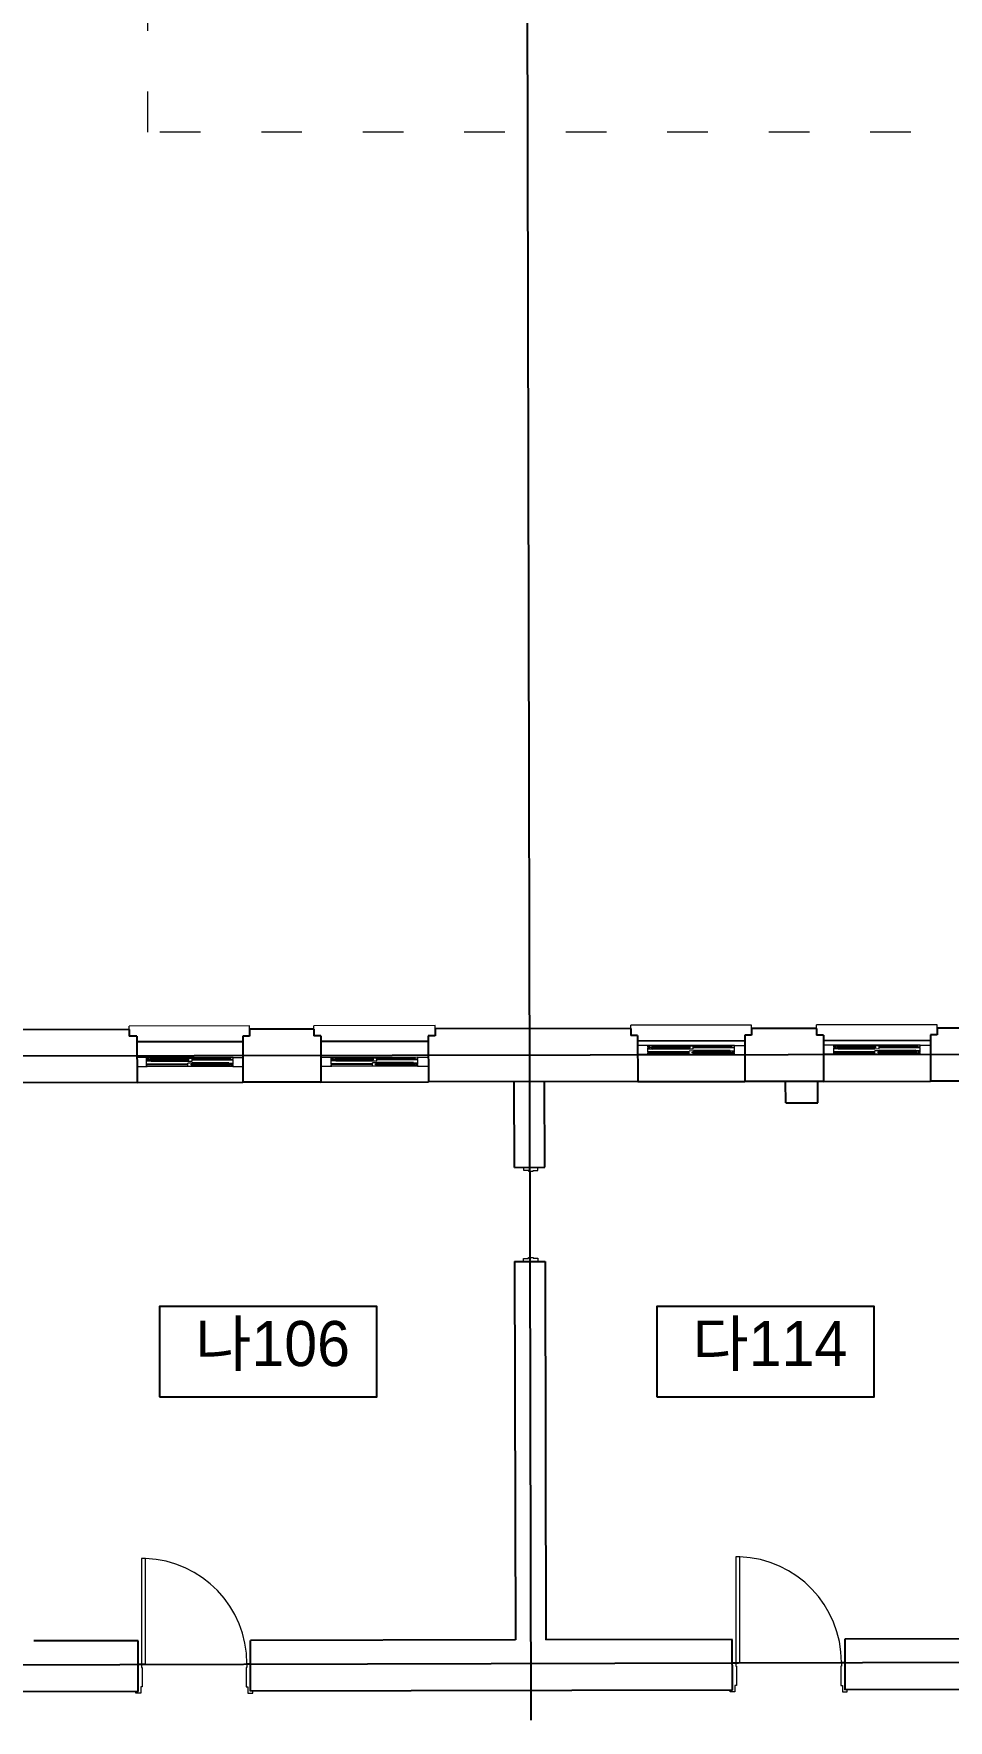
# Model space of a CAD drawing. Header units: millimetres. Extents: x 580267 to 706267, y 28800 to 115200.
# Drawn here: x 646856 to 654966, y 67956 to 82908 of the extents above; entities that cross this region are included whole.
import ezdxf
from ezdxf.enums import TextEntityAlignment as Align

# ---------------------------------------------------------------- set-up
doc = ezdxf.new("R2010")
doc.units = ezdxf.units.MM
doc.header["$LTSCALE"] = 5
doc.linetypes.add('ACAD_ISO03W100', pattern=[30, 12, -18])
for name, color, linetype, lineweight in [('ELE-2 (마감 창호)', 4, 'Continuous', 9), ('HAT-2', 8, 'Continuous', 0), ('HID', 7, 'ACAD_ISO03W100', 9)]:
    doc.layers.add(name, color=color, linetype=linetype, lineweight=lineweight)
for name, color, linetype in [('text', 7, 'Continuous'), ('단면선', 2, 'Continuous'), ('입면', 7, 'Continuous'), ('중심선', 1, 'Continuous')]:
    doc.layers.add(name, color=color, linetype=linetype)
doc.styles.get("Standard").update_dxf_attribs({"font": 'Gulim.ttf'})

msp = doc.modelspace()

# ---------------------------------------------------------------- linework, layer by layer
at = {"layer": 'ELE-2 (마감 창호)'}
for p, q in [((652302.8, 73938.1), (652215.8, 73937.9)), ((653070.6, 73939.3), (652302.8, 73938.1)), ((652302.8, 73923.1), (652302.8, 73938.1)), ((652322.8, 73923.1), (652302.8, 73923.1)), ((652302.9, 73878.1), (652302.8, 73918.1)), ((652322.8, 73918.1), (652302.8, 73918.1)), ((652322.9, 73878.1), (652302.9, 73878.1)), ((652302.9, 73861.1), (652302.9, 73873.1)), ((652322.9, 73873.1), (652302.9, 73873.1)), ((652303.8, 73924.1), (652303.8, 73934.1)), ((652342.8, 73934.1), (652303.8, 73934.1)), ((652323.8, 73924.1), (652303.8, 73924.1)), ((652303.8, 73907.1), (652303.8, 73917.1)), ((652323.8, 73917.1), (652303.8, 73917.1)), ((652342.8, 73907.1), (652303.8, 73907.1)), ((652322.8, 73918.1), (652322.8, 73923.1)), ((652322.9, 73873.1), (652322.9, 73878.1)), ((652323.8, 73917.1), (652323.8, 73924.1)), ((652332.8, 73924.6), (652342.8, 73925.6)), ((652332.8, 73916.6), (652332.8, 73924.6)), ((652342.8, 73915.6), (652332.8, 73916.6)), ((652671.2, 73924.2), (652337.8, 73923.6)), ((652337.8, 73917.6), (652337.8, 73923.6)), ((652671.2, 73918.2), (652337.8, 73917.6)), ((652342.8, 73925.6), (652342.8, 73934.1)), ((652344.8, 73925.1), (652342.8, 73925.6)), ((652344.8, 73916.1), (652342.8, 73915.6)), ((652342.8, 73907.1), (652342.8, 73915.6)), ((652345.8, 73923.6), (652344.8, 73925.1)), ((652345.8, 73917.6), (652344.8, 73916.1)), ((652663.2, 73924.1), (652664.2, 73925.6)), ((652663.2, 73918.1), (652664.2, 73916.6)), ((652664.2, 73925.6), (652666.2, 73926.1)), ((652664.2, 73916.6), (652666.2, 73916.1)), ((652666.2, 73934.6), (652705.2, 73934.7)), ((652666.2, 73926.1), (652666.2, 73934.6)), ((652676.2, 73925.2), (652666.2, 73926.1)), ((652676.2, 73917.2), (652666.2, 73916.1)), ((652666.2, 73907.6), (652666.2, 73916.1)), ((652666.2, 73907.6), (652705.2, 73907.7)), ((652706.2, 73889.7), (652667.2, 73889.6)), ((652706.2, 73889.7), (652667.2, 73889.6)), ((652667.3, 73862.6), (652667.2, 73889.6)), ((652667.3, 73862.6), (652706.3, 73862.7)), ((652671.2, 73918.2), (652671.2, 73924.2)), ((652676.2, 73917.2), (652676.2, 73925.2)), ((652696.2, 73880.2), (652706.2, 73881.2)), ((652696.3, 73872.2), (652696.2, 73880.2)), ((652706.3, 73871.2), (652696.3, 73872.2)), ((653034.7, 73879.7), (652701.2, 73879.2)), ((652701.3, 73873.2), (652701.2, 73879.2)), ((653034.7, 73873.7), (652701.3, 73873.2)), ((652705.2, 73907.7), (652705.2, 73934.7)), ((652706.2, 73881.2), (652706.2, 73889.7)), ((652708.2, 73880.7), (652706.2, 73881.2)), ((652708.3, 73871.7), (652706.3, 73871.2)), ((652706.3, 73862.7), (652706.3, 73871.2)), ((652709.2, 73879.2), (652708.2, 73880.7)), ((652709.3, 73873.2), (652708.3, 73871.7)), ((653027.7, 73879.7), (653028.7, 73881.2)), ((653027.7, 73873.7), (653028.7, 73872.2)), ((653028.7, 73881.2), (653030.7, 73881.7)), ((653028.7, 73872.2), (653030.7, 73871.7)), ((653030.7, 73890.2), (653069.7, 73890.3)), ((653030.7, 73881.7), (653030.7, 73890.2)), ((653040.7, 73880.8), (653030.7, 73881.7)), ((653030.7, 73871.7), (653040.7, 73872.8)), ((653030.8, 73863.2), (653030.7, 73871.7)), ((653069.8, 73863.3), (653030.8, 73863.2)), ((653035.7, 73873.7), (653035.7, 73879.7)), ((653040.7, 73872.8), (653040.7, 73880.8)), ((653049.7, 73873.3), (653049.7, 73880.3)), ((653049.7, 73880.3), (653069.7, 73880.3)), ((653049.7, 73873.3), (653069.7, 73873.3)), ((653050.7, 73919.3), (653050.7, 73924.3)), ((653050.7, 73924.3), (653070.7, 73924.3)), ((653050.7, 73919.3), (653070.7, 73919.3)), ((653050.7, 73874.3), (653050.7, 73879.3)), ((653050.7, 73879.3), (653070.7, 73879.3)), ((653050.7, 73874.3), (653070.7, 73874.3)), ((653065.8, 73859.3), (653065.8, 73862.3)), ((653065.8, 73862.3), (653070.8, 73862.3)), ((653069.7, 73880.3), (653069.7, 73890.3)), ((653069.8, 73863.3), (653069.7, 73873.3)), ((653070.6, 73939.3), (653157.6, 73939.4)), ((653070.7, 73924.3), (653070.6, 73939.3)), ((653070.7, 73879.3), (653070.7, 73919.3)), ((653070.8, 73862.3), (653070.7, 73874.3)), ((653950.3, 73940.7), (653863.3, 73940.6)), ((654718.1, 73942), (653950.3, 73940.7)), ((653950.3, 73925.7), (653950.3, 73940.7)), ((653970.3, 73925.8), (653950.3, 73925.7)), ((653970.3, 73920.8), (653950.3, 73920.7)), ((653950.4, 73880.7), (653950.3, 73920.7)), ((653970.4, 73880.8), (653950.4, 73880.7)), ((653970.4, 73875.8), (653950.4, 73875.7)), ((653950.4, 73863.7), (653950.4, 73875.7)), ((653955.4, 73863.7), (653950.4, 73863.7)), ((653990.3, 73936.8), (653951.3, 73936.7)), ((653951.3, 73926.7), (653951.3, 73936.7)), ((653971.3, 73926.8), (653951.3, 73926.7)), ((653971.3, 73919.8), (653951.3, 73919.7)), ((653951.3, 73909.7), (653951.3, 73919.7)), ((653990.3, 73909.8), (653951.3, 73909.7)), ((653955.4, 73860.7), (653955.4, 73863.7)), ((654713.3, 73862), (653955.4, 73860.7)), ((653970.3, 73920.8), (653970.3, 73925.8)), ((653970.4, 73875.8), (653970.4, 73880.8)), ((653971.3, 73919.8), (653971.3, 73926.8)), ((653980.3, 73927.3), (653990.3, 73928.3)), ((653980.3, 73919.3), (653980.3, 73927.3)), ((653990.3, 73918.3), (653980.3, 73919.3)), ((654318.7, 73926.8), (653985.3, 73926.3)), ((653985.3, 73920.3), (653985.3, 73926.3)), ((654318.7, 73920.8), (653985.3, 73920.3)), ((653990.3, 73928.3), (653990.3, 73936.8)), ((653992.3, 73927.8), (653990.3, 73928.3)), ((653992.3, 73918.8), (653990.3, 73918.3)), ((653990.3, 73909.8), (653990.3, 73918.3)), ((653993.3, 73926.3), (653992.3, 73927.8)), ((653993.3, 73920.3), (653992.3, 73918.8)), ((654310.7, 73926.8), (654311.7, 73928.3)), ((654310.7, 73920.8), (654311.7, 73919.3)), ((654311.7, 73928.3), (654313.7, 73928.8)), ((654311.7, 73919.3), (654313.7, 73918.8)), ((654313.6, 73937.3), (654352.6, 73937.4)), ((654313.7, 73928.8), (654313.6, 73937.3)), ((654323.7, 73927.8), (654313.7, 73928.8)), ((654323.7, 73919.8), (654313.7, 73918.8)), ((654313.7, 73910.3), (654313.7, 73918.8)), ((654313.7, 73910.3), (654352.7, 73910.4)), ((654353.7, 73892.4), (654314.7, 73892.3)), ((654353.7, 73892.4), (654314.7, 73892.3)), ((654314.8, 73865.3), (654314.7, 73892.3)), ((654314.8, 73865.3), (654353.8, 73865.4)), ((654318.7, 73920.8), (654318.7, 73926.8)), ((654323.7, 73919.8), (654323.7, 73927.8)), ((654343.7, 73882.9), (654353.7, 73883.9)), ((654343.7, 73874.9), (654343.7, 73882.9)), ((654353.7, 73873.9), (654343.7, 73874.9)), ((654682.2, 73882.4), (654348.7, 73881.9)), ((654348.7, 73875.9), (654348.7, 73881.9)), ((654682.2, 73876.4), (654348.7, 73875.9)), ((654352.7, 73910.4), (654352.6, 73937.4)), ((654353.7, 73883.9), (654353.7, 73892.4)), ((654355.7, 73883.4), (654353.7, 73883.9)), ((654355.7, 73874.4), (654353.7, 73873.9)), ((654353.8, 73865.4), (654353.7, 73873.9)), ((654356.7, 73881.9), (654355.7, 73883.4)), ((654356.7, 73875.9), (654355.7, 73874.4)), ((654675.2, 73882.4), (654676.2, 73883.9)), ((654675.2, 73876.4), (654676.2, 73874.9)), ((654676.2, 73883.9), (654678.2, 73884.4)), ((654676.2, 73874.9), (654678.2, 73874.4)), ((654678.2, 73892.9), (654717.2, 73893)), ((654678.2, 73884.4), (654678.2, 73892.9)), ((654688.2, 73883.4), (654678.2, 73884.4)), ((654678.2, 73874.4), (654688.2, 73875.4)), ((654678.2, 73865.9), (654678.2, 73874.4)), ((654717.2, 73866), (654678.2, 73865.9)), ((654683.2, 73876.4), (654683.2, 73882.4)), ((654688.2, 73875.4), (654688.2, 73883.4)), ((654697.2, 73882.9), (654717.2, 73883)), ((654697.2, 73875.9), (654697.2, 73882.9)), ((654697.2, 73875.9), (654717.2, 73876)), ((654698.2, 73922), (654698.1, 73927)), ((654698.1, 73927), (654718.1, 73927)), ((654698.2, 73922), (654718.2, 73922)), ((654698.2, 73877), (654698.2, 73882)), ((654698.2, 73882), (654718.2, 73882)), ((654698.2, 73877), (654718.2, 73877)), ((654713.3, 73862), (654713.2, 73865)), ((654713.2, 73865), (654718.2, 73865)), ((654713.3, 73862), (654805.3, 73862.1)), ((654717.2, 73883), (654717.2, 73893)), ((654717.2, 73866), (654717.2, 73876)), ((654718.1, 73942), (654805.1, 73942.1)), ((654718.1, 73927), (654718.1, 73942)), ((654718.2, 73882), (654718.2, 73922)), ((654718.2, 73865), (654718.2, 73877)), ((647857.3, 73830.8), (647770.3, 73830.7)), ((647862.5, 73750.8), (647770.5, 73750.7)), ((648625.2, 73832.1), (647857.3, 73830.8)), ((647857.4, 73815.8), (647857.3, 73830.8)), ((647877.4, 73815.9), (647857.4, 73815.8)), ((647877.4, 73810.9), (647857.4, 73810.8)), ((647857.4, 73770.8), (647857.4, 73810.8)), ((647877.4, 73770.9), (647857.4, 73770.8)), ((647877.4, 73765.9), (647857.4, 73765.8)), ((647857.5, 73753.8), (647857.4, 73765.8)), ((647862.5, 73753.8), (647857.5, 73753.8)), ((647897.3, 73826.9), (647858.3, 73826.8)), ((647858.4, 73816.8), (647858.3, 73826.8)), ((647878.4, 73816.9), (647858.4, 73816.8)), ((647878.4, 73809.9), (647858.4, 73809.8)), ((647858.4, 73799.8), (647858.4, 73809.8)), ((647897.4, 73799.9), (647858.4, 73799.8)), ((647862.5, 73750.8), (647862.5, 73753.8)), ((648620.3, 73752.1), (647862.5, 73750.8)), ((647877.4, 73810.9), (647877.4, 73815.9)), ((647877.4, 73765.9), (647877.4, 73770.9)), ((647878.4, 73809.9), (647878.4, 73816.9)), ((647887.4, 73817.4), (647897.3, 73818.4)), ((647887.4, 73809.4), (647887.4, 73817.4)), ((647897.4, 73808.4), (647887.4, 73809.4)), ((648225.7, 73816.9), (647892.4, 73816.4)), ((647892.4, 73810.4), (647892.4, 73816.4)), ((648225.7, 73810.9), (647892.4, 73810.4)), ((647897.3, 73818.4), (647897.3, 73826.9)), ((647899.3, 73817.9), (647897.3, 73818.4)), ((647899.4, 73808.9), (647897.4, 73808.4)), ((647897.4, 73799.9), (647897.4, 73808.4)), ((647900.4, 73816.4), (647899.3, 73817.9)), ((647900.4, 73810.4), (647899.4, 73808.9)), ((648217.7, 73816.9), (648218.7, 73818.4)), ((648217.7, 73810.9), (648218.7, 73809.4)), ((648218.7, 73818.4), (648220.7, 73818.9)), ((648218.7, 73809.4), (648220.7, 73808.9)), ((648220.7, 73827.4), (648259.7, 73827.5)), ((648220.7, 73818.9), (648220.7, 73827.4)), ((648230.7, 73817.9), (648220.7, 73818.9)), ((648230.7, 73809.9), (648220.7, 73808.9)), ((648220.7, 73800.4), (648220.7, 73808.9)), ((648220.7, 73800.4), (648259.7, 73800.5)), ((648260.8, 73782.5), (648221.8, 73782.4)), ((648260.8, 73782.5), (648221.8, 73782.4)), ((648221.8, 73755.4), (648221.8, 73782.4)), ((648221.8, 73755.4), (648260.8, 73755.5)), ((648225.7, 73810.9), (648225.7, 73816.9)), ((648230.7, 73809.9), (648230.7, 73817.9)), ((648250.8, 73773), (648260.8, 73774)), ((648250.8, 73765), (648250.8, 73773)), ((648260.8, 73764), (648250.8, 73765)), ((648589.3, 73772.5), (648255.8, 73772)), ((648255.8, 73766), (648255.8, 73772)), ((648589.3, 73766.5), (648255.8, 73766)), ((648259.7, 73800.5), (648259.7, 73827.5)), ((648260.8, 73774), (648260.8, 73782.5)), ((648262.8, 73773.5), (648260.8, 73774)), ((648262.8, 73764.5), (648260.8, 73764)), ((648260.8, 73755.5), (648260.8, 73764)), ((648263.8, 73772), (648262.8, 73773.5)), ((648263.8, 73766), (648262.8, 73764.5)), ((648582.3, 73772.5), (648583.3, 73774)), ((648582.3, 73766.5), (648583.3, 73765)), ((648583.3, 73774), (648585.3, 73774.5)), ((648583.3, 73765), (648585.3, 73764.5)), ((648585.3, 73783), (648624.3, 73783.1)), ((648585.3, 73774.5), (648585.3, 73783)), ((648595.3, 73773.5), (648585.3, 73774.5)), ((648585.3, 73764.5), (648595.3, 73765.5)), ((648585.3, 73756), (648585.3, 73764.5)), ((648624.3, 73756.1), (648585.3, 73756)), ((648590.3, 73766.5), (648590.3, 73772.5)), ((648595.3, 73765.5), (648595.3, 73773.5)), ((648604.3, 73773), (648624.3, 73773.1)), ((648604.3, 73766), (648604.3, 73773)), ((648604.3, 73766), (648624.3, 73766.1)), ((648605.2, 73817), (648625.2, 73817.1)), ((648605.2, 73812), (648605.2, 73817)), ((648605.2, 73812), (648625.2, 73812.1)), ((648605.3, 73772), (648625.3, 73772.1)), ((648605.3, 73767), (648605.3, 73772)), ((648605.3, 73767), (648625.3, 73767.1)), ((648620.3, 73752.1), (648620.3, 73755.1)), ((648620.3, 73755.1), (648625.3, 73755.1)), ((648620.3, 73752.1), (648712.3, 73752.2)), ((648624.3, 73773.1), (648624.3, 73783.1)), ((648624.3, 73756.1), (648624.3, 73766.1)), ((648625.2, 73832.1), (648712.2, 73832.2)), ((648625.2, 73817.1), (648625.2, 73832.1)), ((648625.3, 73772.1), (648625.2, 73812.1)), ((648625.3, 73755.1), (648625.3, 73767.1)), ((649494.8, 73833.5), (649407.8, 73833.4)), ((649499.9, 73753.5), (649407.9, 73753.4)), ((650262.6, 73834.7), (649494.8, 73833.5)), ((649494.8, 73818.5), (649494.8, 73833.5)), ((649514.8, 73818.5), (649494.8, 73818.5)), ((649494.9, 73773.5), (649494.8, 73813.5)), ((649514.8, 73813.5), (649494.8, 73813.5)), ((649514.9, 73773.5), (649494.9, 73773.5)), ((649494.9, 73756.5), (649494.9, 73768.5)), ((649514.9, 73768.5), (649494.9, 73768.5)), ((649499.9, 73756.5), (649494.9, 73756.5)), ((649534.8, 73829.6), (649495.8, 73829.5)), ((649495.8, 73819.5), (649495.8, 73829.5)), ((649515.8, 73819.5), (649495.8, 73819.5)), ((649495.8, 73802.5), (649495.8, 73812.5)), ((649515.8, 73812.5), (649495.8, 73812.5)), ((649534.8, 73802.6), (649495.8, 73802.5)), ((649499.9, 73753.5), (649499.9, 73756.5)), ((650257.8, 73754.7), (649499.9, 73753.5)), ((649514.8, 73813.5), (649514.8, 73818.5)), ((649514.9, 73768.5), (649514.9, 73773.5)), ((649515.8, 73812.5), (649515.8, 73819.5)), ((649524.8, 73820), (649534.8, 73821.1)), ((649524.8, 73812), (649524.8, 73820)), ((649534.8, 73811.1), (649524.8, 73812)), ((649863.2, 73819.6), (649529.8, 73819)), ((649529.8, 73813), (649529.8, 73819)), ((649863.2, 73813.6), (649529.8, 73813)), ((649534.8, 73821.1), (649534.8, 73829.6)), ((649536.8, 73820.6), (649534.8, 73821.1)), ((649536.8, 73811.6), (649534.8, 73811.1)), ((649534.8, 73802.6), (649534.8, 73811.1)), ((649537.8, 73819.1), (649536.8, 73820.6)), ((649537.8, 73813.1), (649536.8, 73811.6)), ((649855.2, 73819.6), (649856.2, 73821.1)), ((649855.2, 73813.6), (649856.2, 73812.1)), ((649856.2, 73821.1), (649858.2, 73821.6)), ((649856.2, 73812.1), (649858.2, 73811.6)), ((649858.2, 73821.6), (649858.1, 73830.1)), ((649858.1, 73830.1), (649897.1, 73830.1)), ((649868.2, 73820.6), (649858.2, 73821.6)), ((649868.2, 73812.6), (649858.2, 73811.6)), ((649858.2, 73803.1), (649858.2, 73811.6)), ((649858.2, 73803.1), (649897.2, 73803.1)), ((649859.3, 73758.1), (649859.2, 73785.1)), ((649898.2, 73785.1), (649859.2, 73785.1)), ((649898.2, 73785.1), (649859.2, 73785.1)), ((649859.3, 73758.1), (649898.3, 73758.1)), ((649863.2, 73813.6), (649863.2, 73819.6)), ((649868.2, 73812.6), (649868.2, 73820.6)), ((649888.2, 73775.6), (649898.2, 73776.6)), ((649888.2, 73767.6), (649888.2, 73775.6)), ((649898.2, 73766.6), (649888.2, 73767.6)), ((650226.7, 73775.2), (649893.2, 73774.6)), ((649893.2, 73768.6), (649893.2, 73774.6)), ((650226.7, 73769.2), (649893.2, 73768.6)), ((649897.2, 73803.1), (649897.1, 73830.1)), ((649898.2, 73776.6), (649898.2, 73785.1)), ((649900.2, 73776.2), (649898.2, 73776.6)), ((649900.2, 73767.2), (649898.2, 73766.6)), ((649898.3, 73758.1), (649898.2, 73766.6)), ((649901.2, 73774.7), (649900.2, 73776.2)), ((649901.2, 73768.7), (649900.2, 73767.2)), ((650219.7, 73775.2), (650220.7, 73776.7)), ((650219.7, 73769.2), (650220.7, 73767.7)), ((650220.7, 73776.7), (650222.7, 73777.2)), ((650220.7, 73767.7), (650222.7, 73767.2)), ((650222.7, 73777.2), (650222.7, 73785.7)), ((650222.7, 73785.7), (650261.7, 73785.7)), ((650232.7, 73776.2), (650222.7, 73777.2)), ((650222.7, 73767.2), (650232.7, 73768.2)), ((650222.7, 73758.7), (650222.7, 73767.2)), ((650261.7, 73758.7), (650222.7, 73758.7)), ((650227.7, 73769.2), (650227.7, 73775.2)), ((650232.7, 73768.2), (650232.7, 73776.2)), ((650241.7, 73768.7), (650241.7, 73775.7)), ((650241.7, 73775.7), (650261.7, 73775.7)), ((650241.7, 73768.7), (650261.7, 73768.7)), ((650242.7, 73814.7), (650242.6, 73819.7)), ((650242.6, 73819.7), (650262.6, 73819.7)), ((650242.7, 73814.7), (650262.7, 73814.7)), ((650242.7, 73769.7), (650242.7, 73774.7)), ((650242.7, 73774.7), (650262.7, 73774.7)), ((650242.7, 73769.7), (650262.7, 73769.7)), ((650257.8, 73754.7), (650257.7, 73757.7)), ((650257.7, 73757.7), (650262.7, 73757.7)), ((650257.8, 73754.7), (650349.8, 73754.9)), ((650261.7, 73775.7), (650261.7, 73785.7)), ((650261.7, 73758.7), (650261.7, 73768.7)), ((650262.6, 73834.7), (650349.6, 73834.9)), ((650262.6, 73819.7), (650262.6, 73834.7)), ((650262.7, 73774.7), (650262.7, 73814.7)), ((650262.7, 73757.7), (650262.7, 73769.7)), ((652307.9, 73858.1), (652215.9, 73857.9)), ((652307.9, 73861.1), (652302.9, 73861.1)), ((652307.9, 73858.1), (652307.9, 73861.1)), ((653065.8, 73859.3), (652307.9, 73858.1)), ((653065.8, 73859.3), (653157.8, 73859.4)), ((653955.4, 73860.7), (653863.4, 73860.6)), ((651198.6, 72858), (651198.6, 72833)), ((651198.6, 72833), (651243.6, 72833)), ((651243.6, 72833), (651243.6, 72823)), ((651243.6, 72823), (651283.6, 72823)), ((651283.6, 72823), (651283.6, 72831)), ((651283.6, 72831), (651326.6, 72831)), ((651326.6, 72831), (651326.5, 72858.4)), ((651198.6, 72024.2), (651198.6, 72050.2)), ((651198.6, 72050.2), (651243.6, 72050.2)), ((651243.6, 72050.2), (651243.6, 72060.2)), ((651243.6, 72060.2), (651283.6, 72060.2)), ((651283.6, 72060.2), (651283.6, 72052.2)), ((651283.6, 72052.2), (651326.6, 72052.2)), ((651326.6, 72052.2), (651326.5, 72024.5)), ((647782.4, 68457.8), (647813, 68457.8)), ((647813, 68457.8), (647813, 68422.8)), ((647813, 68422.8), (647819, 68422.8)), ((647819, 68422.8), (647819, 68252.8)), ((648746.9, 68422.8), (648740.9, 68422.8)), ((648740.9, 68422.8), (648740.9, 68252.8)), ((648777.4, 68457.8), (648746.9, 68457.8)), ((648746.9, 68457.8), (648746.9, 68422.8)), ((653051.4, 68469.6), (653082, 68469.6)), ((653082, 68469.6), (653082, 68434.6)), ((653082, 68434.6), (653088, 68434.6)), ((653088, 68434.6), (653088, 68264.6)), ((654018.6, 68434.6), (654012.6, 68434.6)), ((654012.6, 68434.6), (654012.6, 68264.6)), ((654049.1, 68469.6), (654018.6, 68469.6)), ((654018.6, 68469.6), (654018.6, 68434.6)), ((647762, 68197.8), (647762, 68211.5)), ((647805, 68197.8), (647762, 68197.8)), ((647819, 68252.8), (647805, 68252.8)), ((647805, 68252.8), (647805, 68197.8)), ((648740.9, 68252.8), (648754.9, 68252.8)), ((648754.9, 68252.8), (648754.9, 68197.8)), ((648754.9, 68197.8), (648797.9, 68197.8)), ((648797.9, 68197.8), (648797.8, 68213.8)), ((653031, 68209.6), (653031, 68223.3)), ((653074, 68209.6), (653031, 68209.6)), ((653088, 68264.6), (653074, 68264.6)), ((653074, 68264.6), (653074, 68209.6)), ((654012.6, 68264.6), (654026.6, 68264.6)), ((654026.6, 68264.6), (654026.6, 68209.6)), ((654026.6, 68209.6), (654069.6, 68209.6)), ((654069.6, 68209.6), (654069.6, 68225.6))]:
    msp.add_line(p, q, dxfattribs=at)
for points in [[(647848, 68457.8), (647848, 69391.7), (647813, 69391.7), (647813, 68457.8), (647848, 68457.8)], [(653117, 68469.6), (653117, 69406.2), (653082, 69406.2), (653082, 68469.6), (653117, 68469.6)], [(647813, 68457.8), (647813, 68422.8)], [(648746.9, 68457.8), (648746.9, 68422.8)], [(653082, 68469.6), (653082, 68434.6)], [(654018.6, 68469.6), (654018.6, 68434.6)]]:
    msp.add_lwpolyline(points, dxfattribs=at)
for centre, radius, end in [((647813, 68457.8), 933.9, 87.85224), ((653082, 68469.6), 936.6, 87.8585)]:
    msp.add_arc(centre, radius, 0, end, dxfattribs=at)
at = {"layer": 'HAT-2'}
for p, q in [((648768.2, 74112.3), (647701.9, 74110.6)), ((647701.9, 74080.6), (647701.9, 74110.6)), ((648768.2, 74082.3), (648768.2, 74112.3)), ((650415.1, 74115), (649341.2, 74113.2)), ((649341.2, 74083.2), (649341.2, 74113.2)), ((650415.1, 74085), (650415.1, 74115)), ((653221.3, 74119.6), (652151.3, 74117.8)), ((652151.3, 74087.8), (652151.3, 74117.8)), ((653221.3, 74089.6), (653221.3, 74119.6)), ((654868.8, 74122.2), (653798.8, 74120.5)), ((653798.8, 74090.5), (653798.8, 74120.5)), ((654868.8, 74092.2), (654868.8, 74122.2))]:
    msp.add_line(p, q, dxfattribs=at)
at = {"layer": 'HID', "ltscale": 6}
for p, q in [((647867.3, 82034.9), (647867.3, 92334.9)), ((655534.5, 82036.7), (647867.3, 82034.9))]:
    msp.add_line(p, q, dxfattribs=at)
at = {"layer": 'text'}
for points in [[(647970.6, 70822.7), (649899.2, 70822.7), (649899.2, 71624.5), (647970.6, 71624.5)], [(652380.6, 70822.7), (654309.2, 70822.7), (654309.2, 71624.5), (652380.6, 71624.5)]]:
    msp.add_lwpolyline(points, close=True, dxfattribs=at)
at = {"layer": '단면선'}
for p, q in [((647701.9, 74080.6), (645946.8, 74077.7)), ((647701.9, 74080.6), (647702, 74020.6)), ((647771.7, 74020.7), (647702, 74020.6)), ((647771.7, 74020.7), (647772.4, 73610.7)), ((648768.3, 74022.3), (648710, 74022.2)), ((648710, 74022.2), (648710.6, 73612.2)), ((649341.2, 74083.2), (648768.2, 74082.3)), ((648768.2, 74082.3), (648768.3, 74022.3)), ((649341.2, 74083.2), (649341.3, 74023.2)), ((649401.3, 74023.3), (649341.3, 74023.2)), ((649401.3, 74023.3), (649402, 73613.3)), ((650415.2, 74025), (650355.2, 74024.9)), ((650355.2, 74024.9), (650355.9, 73614.9)), ((652151.3, 74087.8), (650415.1, 74085)), ((650415.1, 74085), (650415.2, 74025)), ((652151.3, 74087.8), (652151.4, 74027.8)), ((652211.4, 74027.9), (652151.4, 74027.8)), ((652211.4, 74027.9), (652212, 73617.9)), ((653221.4, 74029.6), (653161.4, 74029.5)), ((653161.4, 74029.5), (653162, 73619.5)), ((653798.8, 74090.5), (653221.3, 74089.6)), ((653221.3, 74089.6), (653221.4, 74029.6)), ((653798.8, 74090.5), (653798.9, 74030.5)), ((653858.9, 74030.6), (653798.9, 74030.5)), ((653858.9, 74030.6), (653859.5, 73620.6)), ((654868.9, 74032.2), (654808.9, 74032.1)), ((654808.9, 74032.1), (654809.5, 73622.1)), ((655504.4, 74093.3), (654868.8, 74092.2)), ((654868.8, 74092.2), (654868.9, 74032.2)), ((647772.4, 73610.7), (645887.6, 73607.6)), ((649402, 73613.3), (648710.6, 73612.2)), ((652212, 73617.9), (650355.9, 73614.9)), ((651118.6, 72858), (651116.9, 73615)), ((651388.6, 72858.6), (651386.9, 73615.6)), ((653859.5, 73620.6), (653162, 73619.5)), ((655502.6, 73623.3), (654809.5, 73622.1)), ((651118.6, 72858), (651388.6, 72858.6)), ((651120.4, 72024), (651390.4, 72024.6)), ((651120.4, 72024), (651128, 68669)), ((651390.4, 72024.6), (651398, 68669.6)), ((647782, 68661.5), (646856, 68659.5)), ((647783, 68211.5), (647782, 68661.5)), ((651128, 68669), (648777, 68663.8)), ((648778, 68213.8), (648777, 68663.8)), ((653051, 68673.4), (651398, 68669.6)), ((653052, 68223.4), (653051, 68673.4)), ((655483.9, 68678.8), (654048.7, 68675.6)), ((654048.7, 68675.6), (654049.7, 68225.6)), ((647783, 68211.5), (645096, 68205.5)), ((653052, 68223.4), (648778, 68213.8)), ((655882.6, 68229.7), (654049.7, 68225.6))]:
    msp.add_line(p, q, dxfattribs=at)
at = {"layer": '입면'}
for p, q in [((648710, 73972.2), (647771.8, 73970.7)), ((650355.3, 73974.9), (649401.4, 73973.3)), ((653161.4, 73979.5), (652211.4, 73977.9)), ((652667.2, 73878.6), (652302.9, 73878.1)), ((652667.3, 73873.6), (652302.9, 73873.1)), ((652666.2, 73934.6), (652342.8, 73934.1)), ((652666.2, 73907.6), (652342.8, 73907.1)), ((653050.7, 73924.3), (652705.2, 73923.7)), ((653050.7, 73919.3), (652705.2, 73918.7)), ((653030.7, 73890.2), (652706.2, 73889.7)), ((653030.8, 73863.2), (652706.3, 73862.7)), ((654808.9, 73982.1), (653858.9, 73980.6)), ((654314.7, 73881.3), (653950.4, 73880.7)), ((654314.7, 73876.3), (653950.4, 73875.7)), ((654313.6, 73937.3), (653990.3, 73936.8)), ((654313.7, 73910.3), (653990.3, 73909.8)), ((654698.1, 73927), (654352.7, 73926.4)), ((654698.2, 73922), (654352.7, 73921.4)), ((654678.2, 73892.9), (654353.7, 73892.4)), ((654678.2, 73865.9), (654353.8, 73865.4)), ((648221.8, 73771.4), (647857.4, 73770.8)), ((648221.8, 73766.4), (647857.4, 73765.8)), ((648220.7, 73827.4), (647897.3, 73826.9)), ((648220.7, 73800.4), (647897.4, 73799.9)), ((648605.2, 73817), (648259.7, 73816.5)), ((648605.2, 73812), (648259.7, 73811.5)), ((648585.3, 73783), (648260.8, 73782.5)), ((648585.3, 73756), (648260.8, 73755.5)), ((649859.2, 73774.1), (649494.9, 73773.5)), ((649859.2, 73769.1), (649494.9, 73768.5)), ((649858.1, 73830.1), (649534.8, 73829.6)), ((649858.2, 73803.1), (649534.8, 73802.6)), ((650242.6, 73819.7), (649897.2, 73819.1)), ((650242.7, 73814.7), (649897.2, 73814.1)), ((650222.7, 73785.7), (649898.2, 73785.1)), ((650222.7, 73758.7), (649898.3, 73758.1)), ((647772.4, 73610.7), (648710.6, 73612.2)), ((649402, 73613.3), (650355.9, 73614.9)), ((652212, 73617.9), (653162, 73619.5)), ((653524.1, 73430), (653523.6, 73620)), ((653809.1, 73430.7), (653808.6, 73620.7)), ((653859.5, 73620.6), (654809.5, 73622.1)), ((653524.1, 73430), (653809.1, 73430.7))]:
    msp.add_line(p, q, dxfattribs=at)
at = {"layer": '중심선'}
for p, q in [((651214.3, 90383), (651264.6, 67956.4)), ((671819.2, 73884.8), (620375.3, 73801.1)), ((656218.1, 68469.8), (623528.8, 68381.8))]:
    msp.add_line(p, q, dxfattribs=at)

# ---------------------------------------------------------------- texts
at = {"layer": 'text'}
for s, p in [('나106', (648972.7, 71295.9)), ('다114', (653382.7, 71295.9))]:
    msp.add_text(s, height=400, dxfattribs=at).set_placement(p, align=Align.MIDDLE_CENTER)

doc.saveas('drawing.dxf')
